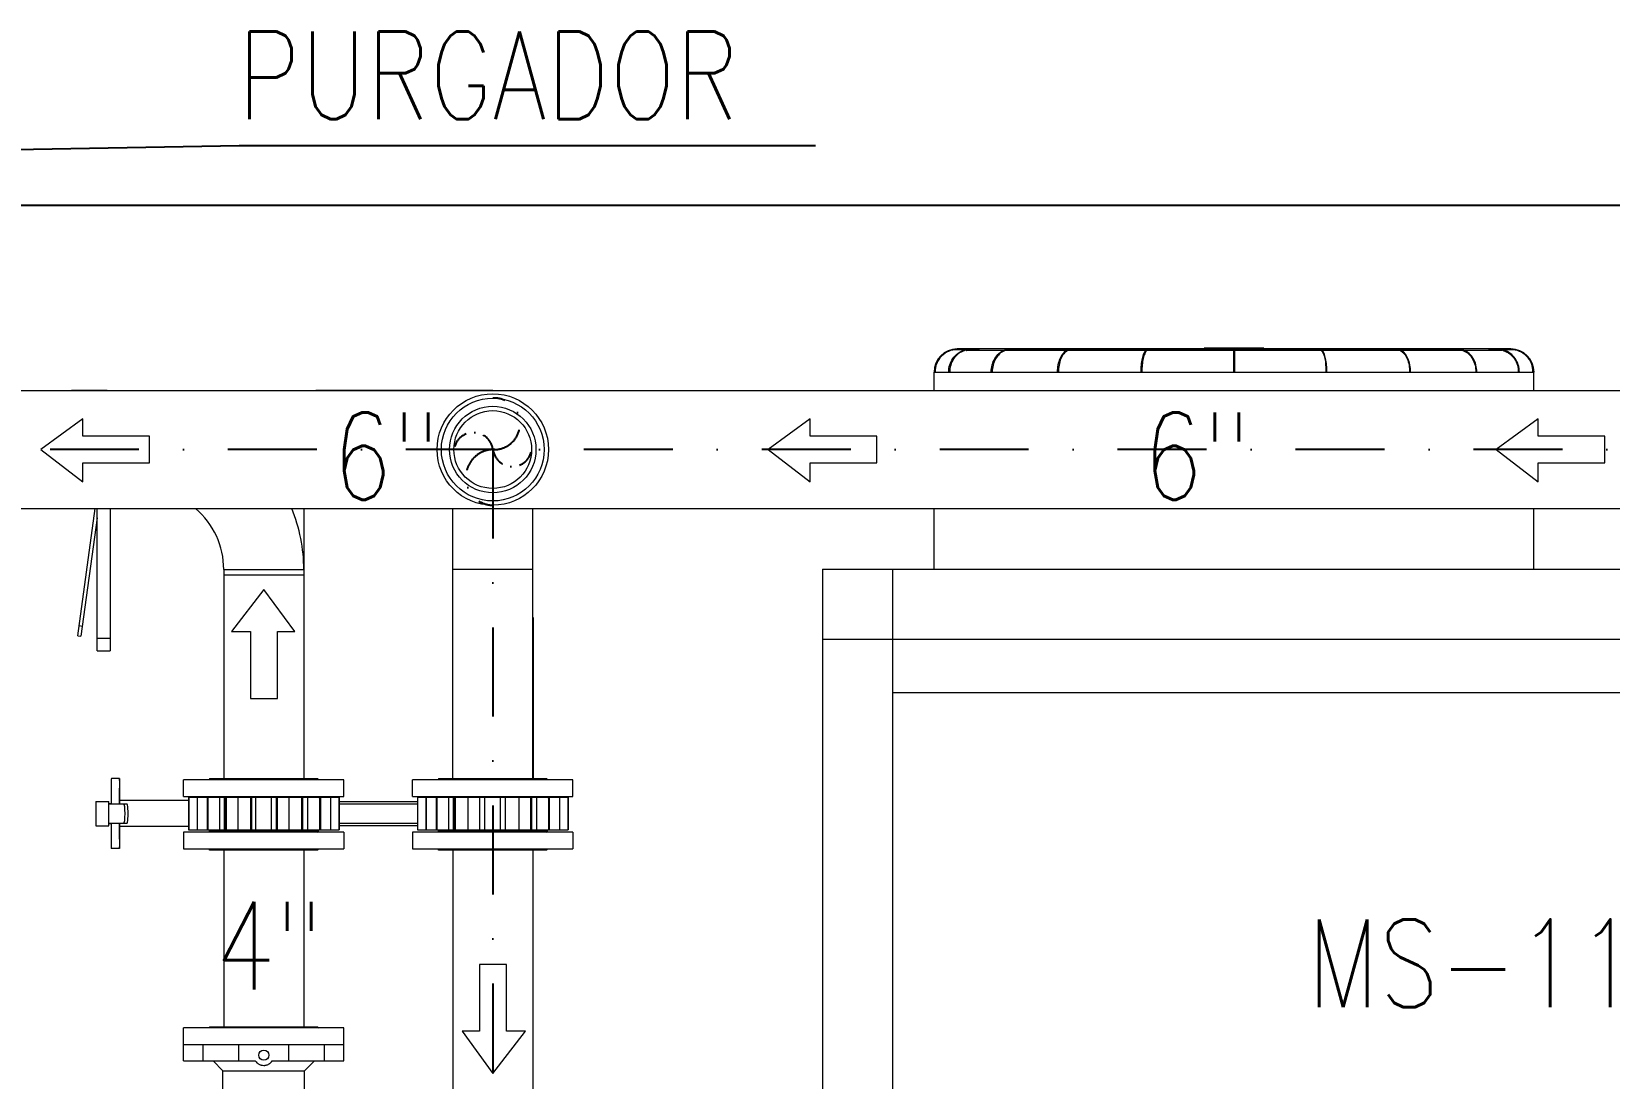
# Model space of a CAD drawing. Header units: millimetres. Extents: x -312439 to 477422, y -331570 to 212570.
# Drawn here: x 359690 to 361943, y 206884 to 208379 of the extents above; entities that cross this region are included whole.
import ezdxf

# ---------------------------------------------------------------- set-up
doc = ezdxf.new("R2010")
doc.units = ezdxf.units.MM
doc.linetypes.add('DASHDOT', pattern=[25.4, 12.7, -6.35, 0, -6.35])
doc.layers.add('ARCONDTEXTO', color=4, linetype='Continuous')
doc.layers.add('TEXTO FORMATO', color=4, linetype='Continuous')
doc.styles.add('ROMAND', font='ROMAND.SHX')
doc.styles.add('ROMANS', font='romans.shx', dxfattribs={"height": 187.5})
doc.dimstyles.new('1-50 (MILIMETRO)', dxfattribs={"dimscale": 0, "dimtxt": 125, "dimasz": 125, "dimexe": 100, "dimexo": 100, "dimgap": 50, "dimtad": 0, "dimdec": 0, "dimzin": 0, "dimdsep": 46, "dimtxsty": 'ROMAND', "dimcen": -390, "dimclrd": 1, "dimclre": 1, "dimclrt": 3, "dimadec": 0, "dimazin": 0, "dimtfac": 1, "dimtdec": 0, "dimtix": 1, "dimtmove": 2, "dimatfit": 2, "dimfxl": 1, "dimtvp": 1, "dimtolj": 1, "dimtzin": 0, "dimarcsym": 0})

msp = doc.modelspace()

# ---------------------------------------------------------------- linework, layer by layer
at = {"color": 1, "linetype": 'Continuous', "extrusion": (0, 1, 0)}
msp.add_line((368944.798, 208130.452, 0), (358992.168, 208130.452, 0), dxfattribs=at)
at = {"color": 3, "linetype": 'Continuous', "lineweight": 0, "extrusion": (0, 1, 0)}
for p, q in [((361393.91, 207925.641, 0), (361011.601, 207925.641, 0)), ((361023.294, 207924.641, 0), (361011.601, 207924.641, 0)), ((361077.97, 207923.648, 0), (361024.894, 207923.648, 0)), ((361043.526, 207924.641, 0), (361030.958, 207924.641, 0)), ((361167.907, 207923.648, 0), (361080.817, 207923.648, 0)), ((361097.824, 207924.641, 0), (361087.133, 207924.641, 0)), ((361097.934, 207924.648, 0), (361169.845, 207924.648, 0)), ((361167.87, 207923.625, 0), (361120.291, 207923.625, 0)), ((361281.171, 207923.625, 0), (361170.037, 207923.625, 0)), ((361281.191, 207923.648, 0), (361170.088, 207923.648, 0)), ((361182.396, 207924.641, 0), (361174.629, 207924.641, 0)), ((361182.505, 207924.648, 0), (361282.243, 207924.648, 0)), ((361406.593, 207923.625, 0), (361282.595, 207923.625, 0)), ((361406.593, 207923.648, 0), (361282.621, 207923.648, 0)), ((361284.879, 207924.641, 0), (361288.963, 207924.641, 0)), ((361289.061, 207924.648, 0), (361406.593, 207924.648, 0)), ((361449.751, 207926.618, 0), (361364.434, 207926.618, 0)), ((361364.434, 207925.641, 0), (361364.434, 207926.618, 0)), ((361394.055, 207925.618, 0), (361406.94, 207925.618, 0)), ((361406.593, 207892.725, 0), (361406.593, 207925.141, 0)), ((361407.245, 207925.618, 0), (361420.13, 207925.618, 0)), ((361407.593, 207925.141, 0), (361407.593, 207892.725, 0)), ((361407.593, 207924.648, 0), (361525.124, 207924.648, 0)), ((361531.564, 207923.648, 0), (361407.593, 207923.648, 0)), ((361531.59, 207923.625, 0), (361407.593, 207923.625, 0)), ((361802.584, 207925.641, 0), (361420.275, 207925.641, 0)), ((361449.751, 207925.641, 0), (361449.751, 207926.618, 0)), ((361525.223, 207924.641, 0), (361529.306, 207924.641, 0)), ((361531.942, 207924.648, 0), (361631.68, 207924.648, 0)), ((361644.097, 207923.648, 0), (361532.995, 207923.648, 0)), ((361644.148, 207923.625, 0), (361533.015, 207923.625, 0)), ((361639.557, 207924.641, 0), (361631.789, 207924.641, 0)), ((361644.341, 207924.648, 0), (361716.252, 207924.648, 0)), ((361733.368, 207923.648, 0), (361646.278, 207923.648, 0)), ((361693.894, 207923.625, 0), (361646.316, 207923.625, 0)), ((361727.052, 207924.641, 0), (361716.361, 207924.641, 0)), ((361789.291, 207923.648, 0), (361736.215, 207923.648, 0)), ((361783.227, 207924.641, 0), (361770.659, 207924.641, 0)), ((361802.584, 207924.641, 0), (361790.891, 207924.641, 0)), ((360978.685, 207892.725, 0), (361835.5, 207892.725, 0)), ((360978.935, 207866.184, 0), (360978.935, 207892.725, 0)), ((360979.685, 207892.725, 0), (360980.185, 207892.733, 0)), ((361834.001, 207892.733, 0), (361834.5, 207892.725, 0)), ((361835.25, 207866.184, 0), (361835.25, 207892.725, 0)), ((360978.935, 207611.281, 0), (360978.935, 207697.884, 0)), ((361835.25, 207611.281, 0), (361835.25, 207697.884, 0)), ((360819.173, 207611.281, 0), (363105.173, 207611.281, 0)), ((360819.173, 207611.281, 0), (360819.173, 205515.374, 0)), ((360919.173, 207611.281, 0), (360919.173, 205515.374, 0)), ((360819.173, 207511.281, 0), (363104.173, 207511.281, 0)), ((363005.173, 207434.681, 0), (360919.173, 207434.681, 0))]:
    msp.add_line(p, q, dxfattribs=at)
at = {"color": 5, "linetype": 'Continuous', "lineweight": 0, "extrusion": (0, 1, 0)}
for p, q in [((359207.879, 207866.196, 0), (359747.102, 207866.196, 0)), ((359207.883, 207866.184, 0), (359797.763, 207866.184, 0)), ((359710.373, 207866.184, 0), (359710.373, 207866.196, 0)), ((359797.763, 207866.189, 0), (359747.795, 207866.189, 0)), ((359797.763, 207866.189, 0), (363656.458, 207866.184, 0)), ((360348.523, 207866.196, 0), (360096.073, 207866.196, 0)), ((359207.883, 207697.884, 0), (363908.908, 207697.884, 0)), ((359755.987, 207516.264, 0), (359780.84, 207697.884, 0)), ((359783.452, 207494.635, 0), (359783.452, 207697.884, 0)), ((359801.962, 207697.884, 0), (359801.962, 207494.635, 0)), ((360078.673, 207697.884, 0), (360078.673, 207312.196, 0)), ((360291.373, 207312.196, 0), (360291.373, 207697.884, 0)), ((360405.673, 207312.196, 0), (360405.673, 207697.884, 0)), ((359783.452, 207684.508, 0), (359760.348, 207515.667, 0)), ((359964.373, 207610.596, 0), (360078.673, 207610.596, 0)), ((359964.373, 207610.596, 0), (359964.373, 207312.196, 0)), ((359964.373, 207603.214, 0), (360078.673, 207603.214, 0)), ((360405.673, 207610.596, 0), (360291.373, 207610.596, 0)), ((360406.055, 207541.586, 0), (360406.055, 207312.196, 0)), ((359755.987, 207516.264, 0), (359760.348, 207515.667, 0)), ((359762.246, 207529.538, 0), (359757.885, 207530.135, 0)), ((359801.962, 207512.135, 0), (359783.452, 207512.135, 0)), ((359783.452, 207494.635, 0), (359801.962, 207494.635, 0)), ((360405.673, 207420.352, 0), (360406.055, 207420.352, 0)), ((359815.528, 207312.196, 0), (359803.864, 207312.196, 0)), ((360136.023, 207310.596, 0), (359907.023, 207310.596, 0)), ((359907.023, 207286.796, 0), (359907.023, 207310.596, 0)), ((359944.623, 207312.196, 0), (359943.023, 207310.596, 0)), ((359944.623, 207312.196, 0), (360098.423, 207312.196, 0)), ((360098.423, 207312.196, 0), (360100.023, 207310.596, 0)), ((360136.023, 207286.796, 0), (360136.023, 207310.596, 0)), ((360463.023, 207310.596, 0), (360234.023, 207310.596, 0)), ((360234.023, 207286.796, 0), (360234.023, 207310.596, 0)), ((360271.623, 207312.196, 0), (360270.023, 207310.596, 0)), ((360271.623, 207312.196, 0), (360425.423, 207312.196, 0)), ((360425.423, 207312.196, 0), (360427.023, 207310.596, 0)), ((360463.023, 207286.796, 0), (360463.023, 207310.596, 0)), ((359907.023, 207286.796, 0), (360136.023, 207286.796, 0)), ((359913.919, 207285.196, 0), (359913.919, 207239.196, 0)), ((360129.127, 207285.196, 0), (359913.919, 207285.196, 0)), ((359914.554, 207285.196, 0), (359914.554, 207239.196, 0)), ((359926.163, 207285.196, 0), (359926.163, 207239.196, 0)), ((359926.447, 207285.196, 0), (359926.447, 207239.196, 0)), ((359940.753, 207285.196, 0), (359940.753, 207239.196, 0)), ((359941.738, 207285.196, 0), (359941.738, 207239.196, 0)), ((359944.623, 207286.796, 0), (359943.023, 207285.196, 0)), ((359958.338, 207285.196, 0), (359958.338, 207239.196, 0)), ((359964.882, 207285.196, 0), (359964.882, 207239.196, 0)), ((359966.433, 207285.196, 0), (359966.433, 207239.196, 0)), ((359966.448, 207285.196, 0), (359966.448, 207239.196, 0)), ((359967.835, 207285.196, 0), (359967.835, 207239.196, 0)), ((359984.233, 207285.196, 0), (359984.233, 207239.196, 0)), ((360002.373, 207285.196, 0), (360002.373, 207239.196, 0)), ((360004.049, 207285.196, 0), (360004.049, 207239.196, 0)), ((360009.784, 207285.196, 0), (360009.784, 207239.196, 0)), ((360031.905, 207285.196, 0), (360031.905, 207239.196, 0)), ((360038.996, 207285.196, 0), (360038.996, 207239.196, 0)), ((360040.672, 207285.196, 0), (360040.672, 207239.196, 0)), ((360040.705, 207285.196, 0), (360040.705, 207239.196, 0)), ((360057.11, 207285.196, 0), (360057.11, 207239.196, 0)), ((360075.21, 207285.196, 0), (360075.21, 207239.196, 0)), ((360076.597, 207285.196, 0), (360076.597, 207239.196, 0)), ((360076.632, 207285.196, 0), (360076.632, 207239.196, 0)), ((360083.885, 207285.196, 0), (360083.885, 207239.196, 0)), ((360098.423, 207286.796, 0), (360100.023, 207285.196, 0)), ((360101.308, 207285.196, 0), (360101.308, 207239.196, 0)), ((360101.343, 207285.196, 0), (360101.343, 207239.196, 0)), ((360102.292, 207285.196, 0), (360102.292, 207239.196, 0)), ((360116.598, 207285.196, 0), (360116.598, 207239.196, 0)), ((360116.674, 207285.196, 0), (360116.674, 207239.196, 0)), ((360116.883, 207285.196, 0), (360116.883, 207239.196, 0)), ((360128.492, 207285.196, 0), (360128.492, 207239.196, 0)), ((360129.127, 207285.196, 0), (360129.127, 207239.196, 0)), ((360234.023, 207286.796, 0), (360463.023, 207286.796, 0)), ((360456.127, 207285.196, 0), (360240.919, 207285.196, 0)), ((360240.919, 207285.196, 0), (360240.919, 207239.196, 0)), ((360253.163, 207285.196, 0), (360253.163, 207239.196, 0)), ((360253.447, 207285.196, 0), (360253.447, 207239.196, 0)), ((360267.753, 207285.196, 0), (360267.753, 207239.196, 0)), ((360268.702, 207285.196, 0), (360268.702, 207239.196, 0)), ((360271.623, 207286.796, 0), (360270.023, 207285.196, 0)), ((360285.338, 207285.196, 0), (360285.338, 207239.196, 0)), ((360291.882, 207285.196, 0), (360291.882, 207239.196, 0)), ((360293.448, 207285.196, 0), (360293.448, 207239.196, 0)), ((360294.835, 207285.196, 0), (360294.835, 207239.196, 0)), ((360312.935, 207285.196, 0), (360312.935, 207239.196, 0)), ((360329.341, 207285.196, 0), (360329.341, 207239.196, 0)), ((360336.788, 207285.196, 0), (360336.788, 207239.196, 0)), ((360358.905, 207285.196, 0), (360358.905, 207239.196, 0)), ((360365.996, 207285.196, 0), (360365.996, 207239.196, 0)), ((360385.813, 207285.196, 0), (360385.813, 207239.196, 0)), ((360402.21, 207285.196, 0), (360402.21, 207239.196, 0)), ((360403.597, 207285.196, 0), (360403.597, 207239.196, 0)), ((360403.632, 207285.196, 0), (360403.632, 207239.196, 0)), ((360410.885, 207285.196, 0), (360410.885, 207239.196, 0)), ((360425.423, 207286.796, 0), (360427.023, 207285.196, 0)), ((360428.308, 207285.196, 0), (360428.308, 207239.196, 0)), ((360429.292, 207285.196, 0), (360429.292, 207239.196, 0)), ((360443.598, 207285.196, 0), (360443.598, 207239.196, 0)), ((360443.883, 207285.196, 0), (360443.883, 207239.196, 0)), ((360455.492, 207285.196, 0), (360455.492, 207239.196, 0)), ((360456.127, 207285.196, 0), (360456.127, 207239.196, 0)), ((359781.828, 207279.696, 0), (359781.828, 207244.696, 0)), ((359781.828, 207279.696, 0), (359800.339, 207279.696, 0)), ((359800.339, 207244.696, 0), (359800.339, 207279.696, 0)), ((359800.339, 207276.522, 0), (359803.446, 207276.522, 0)), ((359800.339, 207276.196, 0), (359825.905, 207276.196, 0)), ((359913.919, 207280.744, 0), (359815.528, 207280.744, 0)), ((360129.127, 207279.696, 0), (360240.919, 207279.696, 0)), ((360129.127, 207276.196, 0), (360240.919, 207276.196, 0)), ((359781.828, 207244.696, 0), (359800.339, 207244.696, 0)), ((359825.905, 207248.196, 0), (359800.339, 207248.196, 0)), ((359800.339, 207247.869, 0), (359803.446, 207247.869, 0)), ((359913.919, 207243.647, 0), (359815.528, 207243.647, 0)), ((359913.919, 207239.196, 0), (360129.127, 207239.196, 0)), ((360240.919, 207248.196, 0), (360129.127, 207248.196, 0)), ((360240.919, 207244.696, 0), (360129.127, 207244.696, 0)), ((360240.919, 207239.196, 0), (360456.127, 207239.196, 0)), ((360136.023, 207235.569, 0), (359907.023, 207235.569, 0)), ((359907.023, 207235.569, 0), (359907.023, 207211.769, 0)), ((360100.023, 207237.169, 0), (359943.023, 207237.169, 0)), ((359944.623, 207235.569, 0), (359943.023, 207237.169, 0)), ((360098.423, 207235.569, 0), (360100.023, 207237.169, 0)), ((360136.023, 207235.569, 0), (360136.023, 207211.769, 0)), ((360463.023, 207235.569, 0), (360234.023, 207235.569, 0)), ((360234.023, 207235.569, 0), (360234.023, 207211.769, 0)), ((360427.023, 207237.169, 0), (360270.023, 207237.169, 0)), ((360271.623, 207235.569, 0), (360270.023, 207237.169, 0)), ((360425.423, 207235.569, 0), (360427.023, 207237.169, 0)), ((360463.023, 207235.569, 0), (360463.023, 207211.769, 0)), ((359815.528, 207212.196, 0), (359803.864, 207212.196, 0)), ((359907.023, 207211.769, 0), (360136.023, 207211.769, 0)), ((359944.623, 207210.169, 0), (359943.023, 207211.769, 0)), ((360098.423, 207210.169, 0), (359944.623, 207210.169, 0)), ((359964.373, 207210.169, 0), (359964.373, 206957.737, 0)), ((360078.673, 207210.169, 0), (360078.673, 206957.737, 0)), ((360098.423, 207210.169, 0), (360100.023, 207211.769, 0)), ((360234.023, 207211.769, 0), (360463.023, 207211.769, 0)), ((360271.623, 207210.169, 0), (360270.023, 207211.769, 0)), ((360425.423, 207210.169, 0), (360271.623, 207210.169, 0)), ((360291.373, 207210.169, 0), (360291.373, 206247.824, 0)), ((360405.673, 207210.169, 0), (360405.673, 206247.824, 0)), ((360425.423, 207210.169, 0), (360427.023, 207211.769, 0)), ((360136.023, 206956.137, 0), (359907.023, 206956.137, 0)), ((359907.023, 206909.125, 0), (359907.023, 206956.137, 0)), ((359944.623, 206957.737, 0), (359943.023, 206956.137, 0)), ((359944.623, 206957.737, 0), (360098.423, 206957.737, 0)), ((360098.423, 206957.737, 0), (360100.023, 206956.137, 0)), ((360136.023, 206909.125, 0), (360136.023, 206956.137, 0)), ((359907.023, 206932.337, 0), (360136.023, 206932.337, 0)), ((359934.972, 206909.125, 0), (359934.972, 206932.337, 0)), ((359985.672, 206909.125, 0), (359985.672, 206932.337, 0)), ((360057.373, 206909.125, 0), (360057.373, 206932.337, 0)), ((360108.073, 206909.125, 0), (360108.073, 206932.337, 0)), ((359907.023, 206909.125, 0), (360009.421, 206909.125, 0)), ((359963.232, 206895.073, 0), (359949.18, 206909.125, 0)), ((360033.624, 206909.125, 0), (360136.023, 206909.125, 0)), ((360079.814, 206895.073, 0), (360093.866, 206909.125, 0)), ((359963.232, 206895.073, 0), (360079.814, 206895.073, 0)), ((359963.232, 206833.064, 0), (359963.232, 206895.073, 0)), ((360079.814, 206833.064, 0), (360079.814, 206895.073, 0))]:
    msp.add_line(p, q, dxfattribs=at)
at = {"color": 4, "linetype": 'Continuous', "lineweight": 0}
for p, q in [((359763.189, 207825.9, 0), (359703.111, 207782.046, 0)), ((359763.189, 207801.223, 0), (359763.189, 207825.9, 0)), ((360801.902, 207825.9, 0), (360741.824, 207782.046, 0)), ((360801.902, 207801.223, 0), (360801.902, 207825.9, 0)), ((361841.284, 207825.9, 0), (361781.206, 207782.046, 0)), ((361841.284, 207801.223, 0), (361841.284, 207825.9, 0)), ((359703.111, 207782.046, 0), (359763.189, 207735.746, 0)), ((359858.509, 207801.223, 0), (359763.189, 207801.223, 0)), ((359858.509, 207762.868, 0), (359858.509, 207801.223, 0)), ((360741.824, 207782.046, 0), (360801.902, 207735.746, 0)), ((360897.222, 207801.223, 0), (360801.902, 207801.223, 0)), ((360897.222, 207762.868, 0), (360897.222, 207801.223, 0)), ((361781.206, 207782.046, 0), (361841.284, 207735.746, 0)), ((361936.603, 207801.223, 0), (361841.284, 207801.223, 0)), ((361936.603, 207762.868, 0), (361936.603, 207801.223, 0)), ((359763.189, 207762.868, 0), (359858.509, 207762.868, 0)), ((359763.189, 207735.746, 0), (359763.189, 207762.868, 0)), ((360801.902, 207762.868, 0), (360897.222, 207762.868, 0)), ((360801.902, 207735.746, 0), (360801.902, 207762.868, 0)), ((361841.284, 207762.868, 0), (361936.603, 207762.868, 0)), ((361841.284, 207735.746, 0), (361841.284, 207762.868, 0)), ((360021.776, 207582.18, 0), (359975.477, 207522.102, 0)), ((360065.631, 207522.102, 0), (360021.776, 207582.18, 0)), ((359975.477, 207522.102, 0), (360002.599, 207522.102, 0)), ((360002.599, 207522.102, 0), (360002.599, 207426.782, 0)), ((360040.954, 207426.782, 0), (360040.954, 207522.102, 0)), ((360040.954, 207522.102, 0), (360065.631, 207522.102, 0)), ((360002.599, 207426.782, 0), (360040.954, 207426.782, 0))]:
    msp.add_line(p, q, dxfattribs=at)
at = {"color": 6, "linetype": 'DASHDOT', "ltscale": 10}
for p, q in [((363908.908, 207782.046, 0), (358981.523, 207782.034, 0)), ((360348.776, 207782.046, 0), (360348.776, 206247.824, 0))]:
    msp.add_line(p, q, dxfattribs=at)
at = {"color": 1, "linetype": 'Continuous', "lineweight": 0}
for p, q in [((360329.599, 207046.647, 0), (360329.599, 206951.327, 0)), ((360367.954, 207046.647, 0), (360329.599, 207046.647, 0)), ((360367.954, 206951.327, 0), (360367.954, 207046.647, 0)), ((360304.922, 206951.327, 0), (360348.776, 206891.249, 0)), ((360329.599, 206951.327, 0), (360304.922, 206951.327, 0)), ((360348.776, 206891.249, 0), (360395.076, 206951.327, 0)), ((360395.076, 206951.327, 0), (360367.954, 206951.327, 0))]:
    msp.add_line(p, q, dxfattribs=at)
at = {"color": 5, "linetype": 'Continuous', "lineweight": 0}
for centre, radius in [((360348.523, 207782.046, 0), 79.583), ((360348.523, 207782.046, 0), 73.395), ((360348.523, 207782.046, 0), 61.717), ((360348.523, 207782.046, 0), 55.529), ((360021.523, 206917.244, 0), 7.182)]:
    msp.add_circle(centre, radius, dxfattribs=at)
at = {"color": 3, "linetype": 'Continuous', "lineweight": 0}
for centre, radius, start, end in [((361011.601, 207892.725, 0), 32.916, 90, 180), ((361011.601, 207893.221, 0), 31.42, 90, 180.890598), ((361024.894, 207924.148, 0), 0.5, 211.050989, 270), ((361120.291, 207924.125, 0), 0.5, 252.578804, 270), ((361407.093, 207925.141, 0), 0.5, 0, 180), ((361693.894, 207924.125, 0), 0.5, 270, 287.421196), ((361789.291, 207924.148, 0), 0.5, 270, 328.949011), ((361802.584, 207892.725, 0), 32.916, 0, 90), ((361802.584, 207893.221, 0), 31.42, 359.109402, 90)]:
    msp.add_arc(centre, radius, start, end, dxfattribs=at)
at = {"color": 5, "linetype": 'Continuous', "lineweight": 0}
for centre, radius, start, end in [((359747.102, 207830.995, 0), 35.2, 88.511862, 90), ((359850.073, 207610.596, 0), 114.3, 0, 49.789316), ((359850.073, 207610.596, 0), 228.6, 0, 22.447569)]:
    msp.add_arc(centre, radius, start, end, dxfattribs=at)
at = {"color": 6, "linetype": 'DASHDOT', "ltscale": 4}
for centre, radius, start, end in [((360350.699, 207818.744, 0), 36.748, 267.001179, 93.029625), ((360349.847, 207742.254, 0), 39.806, 91.541188, 268.438983)]:
    msp.add_arc(centre, radius, start, end, dxfattribs=at)
at = {"color": 6, "linetype": 'DASHDOT', "ltscale": 2}
for centre, radius, start, end in [((360320.885, 207778.136, 0), 28.164, 7.980538, 172.020075), ((360376.414, 207785.666, 0), 27.874, 187.461464, 352.5386)]:
    msp.add_arc(centre, radius, start, end, dxfattribs=at)
at = {"color": 3, "linetype": 'Continuous', "lineweight": 0}
for centre, ratio in [((361030.958, 207925.141, 0), 0.30901699), ((361087.133, 207925.141, 0), 0.58778525), ((361174.629, 207925.141, 0), 0.80901699), ((361284.879, 207925.141, 0), 0.95105652), ((361529.306, 207925.141, 0), 0.95105652), ((361639.557, 207925.141, 0), 0.80901699), ((361727.052, 207925.141, 0), 0.58778525), ((361783.227, 207925.141, 0), 0.30901699)]:
    msp.add_ellipse(centre, major_axis=(0, -0.5), ratio=ratio, dxfattribs=at)
for centre, major_axis, ratio, start_param, end_param in [((361000.604, 207892.725, 0), (0.5, 0.007), 0.00480313, 5.02651274, 6.28318531), ((361061.312, 207892.725, 0), (0.5, 0.006), 0.00913609, 5.34065006, 6.28318531), ((361155.869, 207892.725, 0), (-0.5, -0.005), 0.01257475, 2.51321667, 3.14159265), ((361275.016, 207892.725, 0), (-0.5, -0.002), 0.01478251, 2.82739788, 3.14159265), ((361539.169, 207892.725, 0), (-0.5, 0.002), 0.01478251, 0, 0.31419477), ((361658.317, 207892.725, 0), (-0.5, 0.005), 0.01257475, 0, 0.62837598), ((361752.873, 207892.725, 0), (-0.5, 0.006), 0.00913609, 0, 0.94253524), ((361813.582, 207892.725, 0), (-0.5, 0.007), 0.00480313, 0, 1.25667257)]:
    msp.add_ellipse(centre, major_axis=major_axis, ratio=ratio, start_param=start_param, end_param=end_param, dxfattribs=at)
at = {"color": 5, "linetype": 'Continuous', "lineweight": 0}
for centre, major_axis, ratio, start_param, end_param in [((360348.905, 207541.586, 0), (-57.15, 0), 0.70710678, 3.14159265, 3.25732586), ((359803.864, 207262.196, 0), (0, 50), 0.00871634, 0, 1.28700222), ((359815.528, 207262.196, 0), (0, -50), 0.00871634, 1.95084369, 4.42859487), ((359815.528, 207262.196, 0), (0, 18.548), 0.00871634, 0, 0.71546346), ((359821.544, 207262.196, 0), (0, -14), 0.13557255, 0, 3.14159265), ((359825.905, 207262.196, 0), (0, 14), 0.13557255, 3.14159265, 6.28318531), ((359803.864, 207262.196, 0), (0, 50), 0.00871634, 1.85459044, 3.14159265), ((359815.528, 207262.196, 0), (0, -50), 0.00871634, 4.99618309, 7.47393428), ((359815.528, 207262.196, 0), (0, 18.548), 0.00871634, 2.42612919, 3.14159265), ((360019.71, 207262.196, 0), (0, 50), 0.99996201, 2.04879153, 2.09501495), ((360019.71, 207262.196, 0), (0, 50), 0.99996201, 4.18817035, 4.23439378), ((360019.811, 207262.196, 0), (0, -50), 0.99996201, 1.0465777, 1.09280113), ((360350.234, 207262.196, 0), (0, -50), 0.99996201, 5.19038418, 5.23660761), ((360350.234, 207262.196, 0), (0, -50), 0.99996201, 1.0465777, 1.09280113), ((360350.336, 207262.196, 0), (0, 50), 0.99996201, 4.18817035, 4.23439378)]:
    msp.add_ellipse(centre, major_axis=major_axis, ratio=ratio, start_param=start_param, end_param=end_param, dxfattribs=at)
at = {"color": 3, "linetype": 'Continuous', "lineweight": 0}
for points, knots in [([(360999.628, 207892.725, 0), (360999.628, 207896.169, 0), (361000.147, 207899.613, 0), (361002.172, 207906.166, 0), (361003.678, 207909.274, 0), (361007.532, 207914.852, 0), (361009.879, 207917.32, 0), (361015.187, 207921.375, 0), (361018.147, 207922.961, 0), (361024.391, 207925.095, 0), (361027.674, 207925.641, 0), (361030.958, 207925.641, 0)], [4.71238898, 4.71238898, 4.71238898, 4.71238898, 5.02654825, 5.02654825, 5.34070751, 5.34070751, 5.65486678, 5.65486678, 5.96902604, 5.96902604, 6.28318531, 6.28318531, 6.28318531, 6.28318531]), ([(361030.958, 207924.641, 0), (361027.803, 207924.641, 0), (361024.649, 207924.111, 0), (361018.652, 207922.041, 0), (361015.811, 207920.501, 0), (361010.724, 207916.564, 0), (361008.48, 207914.168, 0), (361004.813, 207908.755, 0), (361003.391, 207905.74, 0), (361001.511, 207899.39, 0), (361001.054, 207896.058, 0), (361001.104, 207892.732, 0)], [0, 0, 0, 0, 0.31726804, 0.31726804, 0.63453608, 0.63453608, 0.95180412, 0.95180412, 1.26907216, 1.26907216, 1.5863402, 1.5863402, 1.5863402, 1.5863402]), ([(361060.408, 207892.725, 0), (361060.408, 207896.162, 0), (361060.848, 207899.599, 0), (361062.568, 207906.14, 0), (361063.847, 207909.245, 0), (361067.124, 207914.82, 0), (361069.122, 207917.291, 0), (361073.647, 207921.354, 0), (361076.174, 207922.947, 0), (361081.512, 207925.091, 0), (361084.322, 207925.641, 0), (361087.133, 207925.641, 0)], [4.71238898, 4.71238898, 4.71238898, 4.71238898, 5.02654825, 5.02654825, 5.34070751, 5.34070751, 5.65486678, 5.65486678, 5.96902604, 5.96902604, 6.28318531, 6.28318531, 6.28318531, 6.28318531]), ([(361087.133, 207924.641, 0), (361084.468, 207924.641, 0), (361081.802, 207924.115, 0), (361076.728, 207922.055, 0), (361074.32, 207920.522, 0), (361070.003, 207916.594, 0), (361068.094, 207914.2, 0), (361064.973, 207908.785, 0), (361063.762, 207905.765, 0), (361062.16, 207899.404, 0), (361061.771, 207896.064, 0), (361061.812, 207892.731, 0)], [0, 0, 0, 0, 0.31726804, 0.31726804, 0.63453608, 0.63453608, 0.95180412, 0.95180412, 1.26907216, 1.26907216, 1.5863402, 1.5863402, 1.5863402, 1.5863402]), ([(361155.075, 207892.725, 0), (361155.075, 207896.15, 0), (361155.393, 207899.575, 0), (361156.639, 207906.097, 0), (361157.565, 207909.192, 0), (361159.942, 207914.758, 0), (361161.392, 207917.228, 0), (361164.688, 207921.302, 0), (361166.535, 207922.907, 0), (361170.462, 207925.078, 0), (361172.544, 207925.641, 0), (361174.629, 207925.641, 0)], [4.71238898, 4.71238898, 4.71238898, 4.71238898, 5.02654825, 5.02654825, 5.34070751, 5.34070751, 5.65486678, 5.65486678, 5.96902604, 5.96902604, 6.28318531, 6.28318531, 6.28318531, 6.28318531]), ([(361174.629, 207924.641, 0), (361172.734, 207924.641, 0), (361170.838, 207924.128, 0), (361167.2, 207922.096, 0), (361165.461, 207920.575, 0), (361162.333, 207916.657, 0), (361160.945, 207914.261, 0), (361158.673, 207908.836, 0), (361157.79, 207905.808, 0), (361156.622, 207899.426, 0), (361156.338, 207896.074, 0), (361156.369, 207892.73, 0)], [0, 0, 0, 0, 0.31726804, 0.31726804, 0.63453608, 0.63453608, 0.95180412, 0.95180412, 1.26907216, 1.26907216, 1.5863402, 1.5863402, 1.5863402, 1.5863402]), ([(361274.362, 207892.725, 0), (361274.362, 207896.136, 0), (361274.529, 207899.546, 0), (361275.181, 207906.038, 0), (361275.665, 207909.119, 0), (361276.909, 207914.658, 0), (361277.667, 207917.114, 0), (361279.395, 207921.178, 0), (361280.362, 207922.786, 0), (361282.48, 207925.013, 0), (361283.661, 207925.641, 0), (361284.879, 207925.641, 0)], [4.71238898, 4.71238898, 4.71238898, 4.71238898, 5.02654825, 5.02654825, 5.34070751, 5.34070751, 5.65486678, 5.65486678, 5.96902604, 5.96902604, 6.28318531, 6.28318531, 6.28318531, 6.28318531]), ([(361284.879, 207924.641, 0), (361284.007, 207924.641, 0), (361283.096, 207924.194, 0), (361281.256, 207922.239, 0), (361280.358, 207920.766, 0), (361278.728, 207916.94, 0), (361277.996, 207914.581, 0), (361276.786, 207909.204, 0), (361276.31, 207906.18, 0), (361275.672, 207899.793, 0), (361275.51, 207896.432, 0), (361275.515, 207892.957, 0), (361275.516, 207892.842, 0), (361275.516, 207892.727, 0)], [0, 0, 0, 0, 0.31726804, 0.31726804, 0.62758705, 0.62758705, 0.94116827, 0.94116827, 1.25820928, 1.25820928, 1.57547732, 1.57547732, 1.5863402, 1.5863402, 1.5863402, 1.5863402]), ([(361539.823, 207892.725, 0), (361539.823, 207896.136, 0), (361539.657, 207899.546, 0), (361539.005, 207906.038, 0), (361538.52, 207909.119, 0), (361537.276, 207914.658, 0), (361536.519, 207917.114, 0), (361534.79, 207921.178, 0), (361533.823, 207922.786, 0), (361531.705, 207925.013, 0), (361530.525, 207925.641, 0), (361529.306, 207925.641, 0)], [4.71238898, 4.71238898, 4.71238898, 4.71238898, 5.02654825, 5.02654825, 5.34070751, 5.34070751, 5.65486678, 5.65486678, 5.96902604, 5.96902604, 6.28318531, 6.28318531, 6.28318531, 6.28318531]), ([(361529.306, 207924.641, 0), (361530.178, 207924.641, 0), (361531.089, 207924.194, 0), (361532.929, 207922.239, 0), (361533.828, 207920.766, 0), (361535.457, 207916.94, 0), (361536.189, 207914.581, 0), (361537.4, 207909.204, 0), (361537.876, 207906.18, 0), (361538.514, 207899.793, 0), (361538.675, 207896.432, 0), (361538.67, 207892.957, 0), (361538.67, 207892.842, 0), (361538.669, 207892.727, 0)], [0, 0, 0, 0, 0.31726804, 0.31726804, 0.62758705, 0.62758705, 0.94116827, 0.94116827, 1.25820928, 1.25820928, 1.57547732, 1.57547732, 1.5863402, 1.5863402, 1.5863402, 1.5863402]), ([(361659.111, 207892.725, 0), (361659.111, 207896.15, 0), (361658.792, 207899.575, 0), (361657.546, 207906.097, 0), (361656.62, 207909.192, 0), (361654.243, 207914.758, 0), (361652.793, 207917.228, 0), (361649.497, 207921.302, 0), (361647.65, 207922.907, 0), (361643.723, 207925.078, 0), (361641.641, 207925.641, 0), (361639.557, 207925.641, 0)], [4.71238898, 4.71238898, 4.71238898, 4.71238898, 5.02654825, 5.02654825, 5.34070751, 5.34070751, 5.65486678, 5.65486678, 5.96902604, 5.96902604, 6.28318531, 6.28318531, 6.28318531, 6.28318531]), ([(361639.557, 207924.641, 0), (361641.451, 207924.641, 0), (361643.347, 207924.128, 0), (361646.985, 207922.096, 0), (361648.724, 207920.575, 0), (361651.853, 207916.657, 0), (361653.241, 207914.261, 0), (361655.513, 207908.836, 0), (361656.396, 207905.808, 0), (361657.563, 207899.426, 0), (361657.847, 207896.074, 0), (361657.817, 207892.73, 0)], [0, 0, 0, 0, 0.31726804, 0.31726804, 0.63453608, 0.63453608, 0.95180412, 0.95180412, 1.26907216, 1.26907216, 1.5863402, 1.5863402, 1.5863402, 1.5863402]), ([(361753.777, 207892.725, 0), (361753.777, 207896.162, 0), (361753.337, 207899.599, 0), (361751.618, 207906.14, 0), (361750.338, 207909.245, 0), (361747.061, 207914.82, 0), (361745.064, 207917.291, 0), (361740.538, 207921.354, 0), (361738.011, 207922.947, 0), (361732.673, 207925.091, 0), (361729.863, 207925.641, 0), (361727.052, 207925.641, 0)], [4.71238898, 4.71238898, 4.71238898, 4.71238898, 5.02654825, 5.02654825, 5.34070751, 5.34070751, 5.65486678, 5.65486678, 5.96902604, 5.96902604, 6.28318531, 6.28318531, 6.28318531, 6.28318531]), ([(361727.052, 207924.641, 0), (361729.718, 207924.641, 0), (361732.383, 207924.115, 0), (361737.457, 207922.055, 0), (361739.865, 207920.522, 0), (361744.183, 207916.594, 0), (361746.091, 207914.2, 0), (361749.212, 207908.785, 0), (361750.424, 207905.765, 0), (361752.025, 207899.404, 0), (361752.415, 207896.064, 0), (361752.373, 207892.731, 0)], [0, 0, 0, 0, 0.31726804, 0.31726804, 0.63453608, 0.63453608, 0.95180412, 0.95180412, 1.26907216, 1.26907216, 1.5863402, 1.5863402, 1.5863402, 1.5863402]), ([(361814.557, 207892.725, 0), (361814.557, 207896.169, 0), (361814.038, 207899.613, 0), (361812.013, 207906.166, 0), (361810.508, 207909.274, 0), (361806.654, 207914.852, 0), (361804.306, 207917.32, 0), (361798.998, 207921.375, 0), (361796.038, 207922.961, 0), (361789.794, 207925.095, 0), (361786.511, 207925.641, 0), (361783.227, 207925.641, 0)], [4.71238898, 4.71238898, 4.71238898, 4.71238898, 5.02654825, 5.02654825, 5.34070751, 5.34070751, 5.65486678, 5.65486678, 5.96902604, 5.96902604, 6.28318531, 6.28318531, 6.28318531, 6.28318531]), ([(361783.227, 207924.641, 0), (361786.382, 207924.641, 0), (361789.537, 207924.111, 0), (361795.533, 207922.041, 0), (361798.374, 207920.501, 0), (361803.461, 207916.564, 0), (361805.705, 207914.168, 0), (361809.373, 207908.755, 0), (361810.795, 207905.74, 0), (361812.674, 207899.39, 0), (361813.131, 207896.058, 0), (361813.082, 207892.732, 0)], [0, 0, 0, 0, 0.31726804, 0.31726804, 0.63453608, 0.63453608, 0.95180412, 0.95180412, 1.26907216, 1.26907216, 1.5863402, 1.5863402, 1.5863402, 1.5863402]), ([(361275.362, 207892.725, 0), (361275.362, 207896.104, 0), (361275.527, 207899.481, 0), (361275.891, 207903.103, 0), (361275.935, 207903.512, 0), (361275.981, 207903.917, 0)], [4.71238898, 4.71238898, 4.71238898, 4.71238898, 5.026548246, 5.026548246, 5.066758188, 5.066758188, 5.066758188, 5.066758188]), ([(361538.823, 207892.725, 0), (361538.823, 207896.104, 0), (361538.658, 207899.481, 0), (361538.294, 207903.103, 0), (361538.251, 207903.512, 0), (361538.204, 207903.917, 0)], [4.71238898, 4.71238898, 4.71238898, 4.71238898, 5.026548246, 5.026548246, 5.066758189, 5.066758189, 5.066758189, 5.066758189])]:
    msp.add_open_spline(points, degree=3, knots=knots, dxfattribs=at)
at = {"color": 5, "linetype": 'Continuous', "lineweight": 0}
for points, knots in [([(360009.421, 206909.125, 0), (360010.09, 206908.128, 0), (360010.867, 206907.233, 0), (360011.967, 206906.237, 0), (360012.194, 206906.045, 0), (360012.661, 206905.672, 0), (360012.902, 206905.491, 0), (360013.635, 206904.976, 0), (360014.141, 206904.665, 0), (360015.186, 206904.108, 0), (360015.725, 206903.861, 0), (360016.837, 206903.432, 0), (360017.413, 206903.25, 0), (360019.149, 206902.817, 0), (360020.326, 206902.671, 0), (360021.523, 206902.671, 0)], [0, 0, 0, 0, 0.0034182904, 0.0034182904, 0.004272863, 0.004272863, 0.0051274356, 0.0051274356, 0.0068365808, 0.0068365808, 0.0085457261, 0.0085457261, 0.0102548713, 0.0102548713, 0.0136731617, 0.0136731617, 0.0136731617, 0.0136731617]), ([(360021.523, 206902.671, 0), (360021.822, 206902.671, 0), (360022.123, 206902.681, 0), (360022.719, 206902.717, 0), (360023.016, 206902.745, 0), (360023.9, 206902.854, 0), (360024.482, 206902.963, 0), (360025.632, 206903.25, 0), (360026.2, 206903.429, 0), (360027.319, 206903.86, 0), (360027.86, 206904.108, 0), (360028.905, 206904.666, 0), (360029.409, 206904.975, 0), (360030.137, 206905.486, 0), (360030.375, 206905.664, 0), (360030.842, 206906.036, 0), (360031.071, 206906.231, 0), (360032.178, 206907.232, 0), (360032.956, 206908.129, 0), (360033.624, 206909.125, 0)], [0.0136731617, 0.0136731617, 0.0136731617, 0.0136731617, 0.0145264761, 0.0145264761, 0.0153797904, 0.0153797904, 0.0170864192, 0.0170864192, 0.0187930479, 0.0187930479, 0.0204996767, 0.0204996767, 0.0222063054, 0.0222063054, 0.0230596198, 0.0230596198, 0.0239129342, 0.0239129342, 0.0273261917, 0.0273261917, 0.0273261917, 0.0273261917])]:
    msp.add_open_spline(points, degree=3, knots=knots, dxfattribs=at)

# ---------------------------------------------------------------- texts
at = {"layer": 'ARCONDTEXTO', "linetype": 'Continuous', "lineweight": -3, "style": 'ROMANS', "width": 0.8}
for s, p in [('PURGADOR', (359983.879, 208253.901, 0)), ('6"', (360119.241, 207710.059, 0)), ('6"', (361276.827, 207710.059, 0)), ('4"', (359951.876, 207011.276, 0))]:
    msp.add_text(s, height=125, dxfattribs=at).set_placement(p)
at = {"layer": 'ARCONDTEXTO', "color": 2, "linetype": 'Continuous', "lineweight": -3, "style": 'ROMANS', "width": 0.8}
msp.add_text("MS-110TR'S", height=125, dxfattribs=at).set_placement((361511.504, 206986.002, 0))

# ---------------------------------------------------------------- leaders
at = {"layer": 'TEXTO FORMATO'}
msp.add_leader([(359003.203, 208199.334, 0), (359986.545, 208216.007, 0), (360809.198, 208216.007, 0)], dimstyle='1-50 (MILIMETRO)', override={"dimscale": 1}, dxfattribs=at)

doc.saveas('drawing.dxf')
